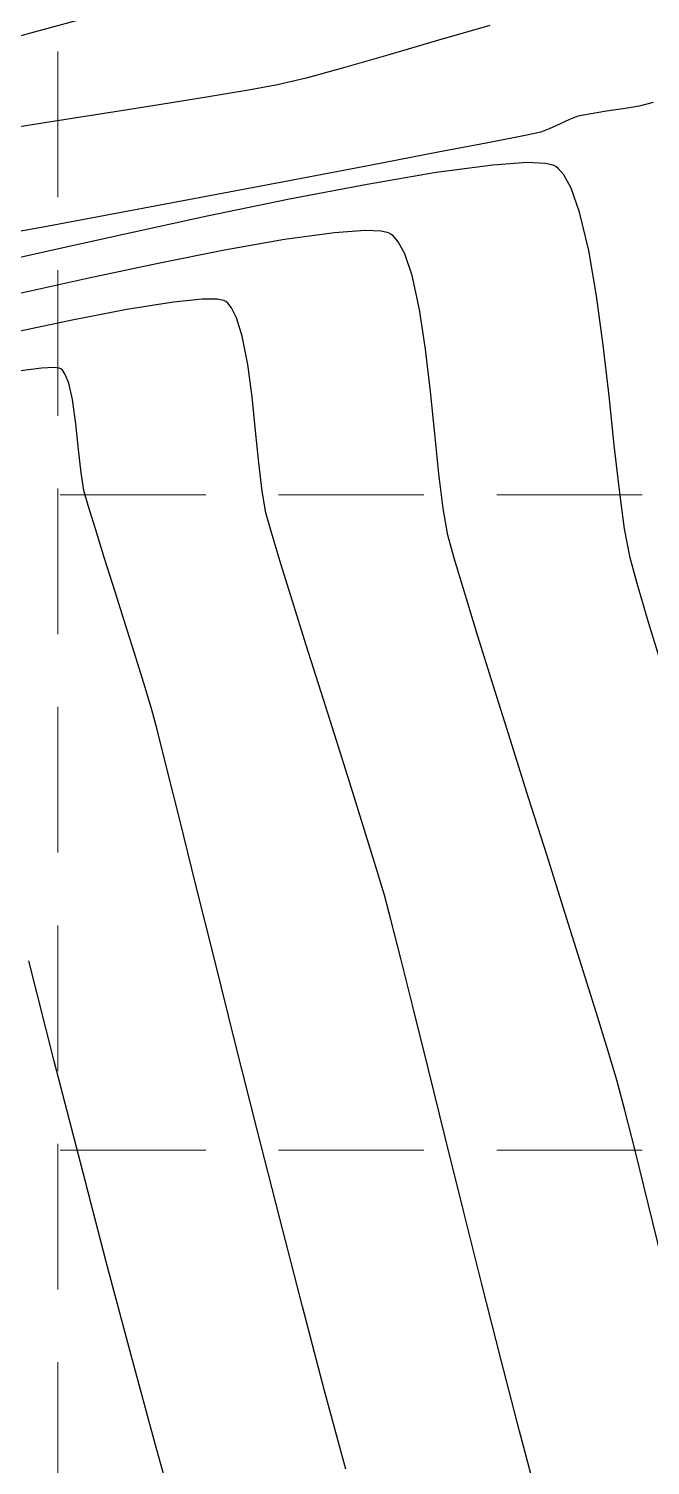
# Model space of a CAD drawing. Header units: inches. Extents: x 2547543 to 2548696, y 7125653 to 7126375.
# Drawn here: x 2547758.72 to 2547775.81, y 7125861.72 to 7125901.18 of the extents above; entities that cross this region are included whole.
import ezdxf

# ---------------------------------------------------------------- set-up
doc = ezdxf.new("R2010")
doc.units = ezdxf.units.IN
doc.header["$MEASUREMENT"] = 0
doc.linetypes.add('HIDDEN', pattern=[0.375, 0.25, -0.125])
for name, color, linetype in [('GRID', 254, 'HIDDEN'), ('V-TOPO-MAJR-E', 6, 'Continuous'), ('V-TOPO-MINR-E', 14, 'Continuous')]:
    doc.layers.add(name, color=color, linetype=linetype)

msp = doc.modelspace()

# ---------------------------------------------------------------- linework, layer by layer
at = {"layer": 'GRID', "color": 252, "linetype": 'HIDDEN', "lineweight": 0, "ltscale": 16}
for p, q in [((2547759.52313214, 7126356.547205457), (2547759.52313214, 7125726.296813901)), ((2547561.583313602, 7125888.376313471), (2548677.583313586, 7125888.376313471)), ((2547561.583313602, 7125870.376313471), (2548677.583313586, 7125870.376313471))]:
    msp.add_line(p, q, dxfattribs=at)
at = {"layer": 'V-TOPO-MAJR-E', "color": 35}
for points, elevation in [([(2547774.604360298, 7125898.907710183), (2547774.122443461, 7125898.83308643)], 565), ([(2547775.112325699, 7125898.983225451), (2547774.604360298, 7125898.907710183)], 565), ([(2547775.881131566, 7125899.151076604), (2547775.500296019, 7125899.047541626)], 565), ([(2547774.122443461, 7125898.83308643), (2547773.812618838, 7125898.771444796)], 565), ([(2547772.798596655, 7125898.335582729), (2547772.413778839, 7125898.256200436)], 565), ([(2547761.54190206, 7125864.702735445), (2547760.851617361, 7125867.304059358)], 570), ([(2547762.781961557, 7125860.203138413), (2547762.19142438, 7125862.309669985)], 570)]:
    msp.add_lwpolyline(points, dxfattribs=dict(at, elevation=elevation))
at = {"layer": 'V-TOPO-MAJR-E', "color": 35, "extrusion": (0.1635440167333037, -0.9865360381611699, 0), "elevation": -6613282.77564506}
msp.add_lwpolyline([(3678870.501257109, 565.0000000000009), (3678870.107991882, 565.0000000000009)], dxfattribs=at)
at = {"layer": 'V-TOPO-MAJR-E', "color": 35, "extrusion": (0.418966541864737, -0.9080016722440017, 0), "elevation": -5402896.032389243}
msp.add_lwpolyline([(5298895.496865129, 565), (5298895.185271274, 565)], dxfattribs=at)
at = {"layer": 'V-TOPO-MAJR-E', "color": 35, "extrusion": (0.4177076807945586, -0.9085814731796105, 0), "elevation": -5410234.927668008}
msp.add_lwpolyline([(5291402.4934103, 565), (5291402.181931185, 565)], dxfattribs=at)
at = {"layer": 'V-TOPO-MAJR-E', "color": 35, "extrusion": (-0.361615924750658, 0.9323271544724665, 0), "elevation": 5722353.3413343}
msp.add_lwpolyline([(-4952197.182873974, 565), (-4952196.942443604, 565)], dxfattribs=at)
at = {"layer": 'V-TOPO-MAJR-E', "color": 35, "extrusion": (0.192681667604449, -0.9812613183903505, 0), "elevation": -6501459.280231221}
msp.add_lwpolyline([(3873060.476887526, 565), (3873059.482214723, 565)], dxfattribs=at)
at = {"layer": 'V-TOPO-MAJR-E', "color": 35, "extrusion": (0.3667005286455732, -0.930339036207262, 0), "elevation": -5695231.757522764}
msp.add_lwpolyline([(4983363.417352049, 565), (4983363.176654288, 565)], dxfattribs=at)
at = {"layer": 'V-TOPO-MAJR-E', "color": 35, "extrusion": (0.1886703299674655, -0.982040481136072, 0), "elevation": -6517231.483711355}
msp.add_lwpolyline([(3846458.739576882, 565), (3846456.866317227, 565)], dxfattribs=at)
at = {"layer": 'V-TOPO-MAJR-E', "color": 35, "extrusion": (0.19017487026288, -0.9817502323506203, 0), "elevation": -6511329.977941502}
msp.add_lwpolyline([(3856441.940913721, 565.0000000000009), (3856440.452788844, 565.0000000000009)], dxfattribs=at)
at = {"layer": 'V-TOPO-MAJR-E', "color": 35, "extrusion": (0.187402177494755, -0.9822832706863251, 0), "elevation": -6522192.53560611}
msp.add_lwpolyline([(3838038.713353653, 565), (3838036.563277782, 565)], dxfattribs=at)
at = {"layer": 'V-TOPO-MAJR-E', "color": 35, "extrusion": (0.1861079492833724, -0.9825293029795793, 0), "elevation": -6527243.127058499}
msp.add_lwpolyline([(3829440.859034232, 565.0000000000009), (3829438.540459947, 565.0000000000009)], dxfattribs=at)
at = {"layer": 'V-TOPO-MAJR-E', "color": 35, "extrusion": (0.1846162322419432, -0.9828106871584115, 0), "elevation": -6533048.784219052}
msp.add_lwpolyline([(3819525.619485531, 565), (3819523.24072867, 565)], dxfattribs=at)
at = {"layer": 'V-TOPO-MAJR-E', "color": 35, "extrusion": (0.1827340590137385, -0.9831623790993855, 0), "elevation": -6540350.232785146}
msp.add_lwpolyline([(3807007.096914818, 565.0000000000005), (3807004.766287571, 565.0000000000005)], dxfattribs=at)
at = {"layer": 'V-TOPO-MAJR-E', "color": 35, "extrusion": (0.1801536299078719, -0.9836384852327698, 0), "elevation": -6550317.227229866}
msp.add_lwpolyline([(3789829.901286425, 565.0000000000009), (3789827.727094079, 565.0000000000009)], dxfattribs=at)
at = {"layer": 'V-TOPO-MAJR-E', "color": 35, "extrusion": (0.9689630572887542, 0.2472055695360256, 0), "elevation": 4230240.20694916}
msp.add_lwpolyline([(6274887.193078853, 570.0000000000009), (6274890.037817485, 570.0000000000009)], dxfattribs=at)
at = {"layer": 'V-TOPO-MAJR-E', "color": 35, "extrusion": (0.968366176770887, 0.249533460053227, 0), "elevation": 4245307.750746855}
msp.add_lwpolyline([(6264700.119495156, 570.0000000000009), (6264702.993422986, 570.0000000000009)], dxfattribs=at)
at = {"layer": 'V-TOPO-MAJR-E', "color": 35, "extrusion": (0.9675904903790025, 0.2525245392593001, 0), "elevation": 4264645.52956537}
msp.add_lwpolyline([(6251549.303912942, 570.0000000000009), (6251552.126705183, 570.0000000000009)], dxfattribs=at)
at = {"layer": 'V-TOPO-MAJR-E', "color": 35, "extrusion": (0.965083723325794, 0.2619416098515516, 0), "elevation": 4325363.666823976}
msp.add_lwpolyline([(6209688.799782632, 570), (6209691.27942808, 570)], dxfattribs=at)
at = {"layer": 'V-TOPO-MINR-E', "color": 35, "extrusion": (0.2608384458278322, -0.965382465750296, 0), "elevation": -6214666.493602567}
msp.add_lwpolyline([(4318272.489286603, 563.0000000000009), (4318270.599749238, 563.0000000000009)], dxfattribs=at)
at = {"layer": 'V-TOPO-MINR-E', "color": 35, "extrusion": (0.2764890021015021, -0.9610170819069324, 0), "elevation": -6143682.069428716}
msp.add_lwpolyline([(4418685.156113243, 564), (4418683.660366168, 564)], dxfattribs=at)
at = {"layer": 'V-TOPO-MINR-E', "color": 35, "extrusion": (0.260363381983832, -0.965510698709207, 0), "elevation": -6216790.617054577}
msp.add_lwpolyline([(4315212.048447583, 563), (4315210.505600283, 563)], dxfattribs=at)
at = {"layer": 'V-TOPO-MINR-E', "color": 35, "extrusion": (0.2801415555583626, -0.9599587016373886, 0), "elevation": -6126834.290618476}
msp.add_lwpolyline([(4442014.884701366, 564), (4442013.469721341, 564)], dxfattribs=at)
at = {"layer": 'V-TOPO-MINR-E', "color": 35, "extrusion": (0.2768570375361926, -0.9609111201181321, 0), "elevation": -6141989.321766852}
msp.add_lwpolyline([(4421034.863149826, 564), (4421033.590931625, 564)], dxfattribs=at)
at = {"layer": 'V-TOPO-MINR-E', "color": 35}
for points, elevation in [([(2547767.371738698, 7125900.101765917), (2547766.341801528, 7125899.820724734)], 564), ([(2547766.341801528, 7125899.820724734), (2547765.561133475, 7125899.637874165)], 564), ([(2547763.663448866, 7125899.306754035), (2547762.356719995, 7125899.094698098)], 564), ([(2547765.561133475, 7125899.637874165), (2547764.755961244, 7125899.491082935)], 564), ([(2547771.47903724, 7125897.43337779), (2547769.916902463, 7125897.225091893)], 566), ([(2547772.916470257, 7125897.47693483), (2547772.421812239, 7125897.497842728)], 566), ([(2547773.205209017, 7125897.389763371), (2547773.133167248, 7125897.426566517)], 566), ([(2547773.281341068, 7125897.328626596), (2547773.205209017, 7125897.389763371)], 566), ([(2547773.426167674, 7125897.159492984), (2547773.281341068, 7125897.328626596)], 566), ([(2547769.916902463, 7125897.225091893), (2547768.021191778, 7125896.901748141)], 566), ([(2547765.891247698, 7125896.4920997), (2547763.626412735, 7125896.024899734)], 566), ([(2547774.114739269, 7125895.083149457), (2547773.861932543, 7125896.13812966)], 566), ([(2547761.326029404, 7125895.528901405), (2547759.089440216, 7125895.032857878)], 566), ([(2547765.752053649, 7125895.384025271), (2547764.103286592, 7125895.092517911)], 567), ([(2547767.9651938, 7125895.634617832), (2547767.127018886, 7125895.574453257)], 567), ([(2547768.670663152, 7125895.536590968), (2547768.60484089, 7125895.570350459)], 567), ([(2547768.875690635, 7125895.323143923), (2547768.742034658, 7125895.479369151)], 567), ([(2547759.089440216, 7125895.032857878), (2547757.015987686, 7125894.565522317)], 566), ([(2547764.103286592, 7125895.092517911), (2547762.276937906, 7125894.728801212)], 567), ([(2547769.258376694, 7125894.398934318), (2547769.054929015, 7125894.993107154)], 567), ([(2547763.899913713, 7125893.745186751), (2547763.484369215, 7125893.746262463)], 568), ([(2547774.510703799, 7125892.48768958), (2547774.328232278, 7125893.841480948)], 566), ([(2547761.413614011, 7125893.460922321), (2547759.914096655, 7125893.170889874)], 568), ([(2547762.694877505, 7125893.666350748), (2547761.413614011, 7125893.460922321)], 568), ([(2547759.914096655, 7125893.170889874), (2547758.312956841, 7125892.83124765)], 568), ([(2547764.587753314, 7125892.733501442), (2547764.434489619, 7125893.232823596)], 568), ([(2547759.07374514, 7125891.854936738), (2547758.425580258, 7125891.768773085)], 569), ([(2547759.415312693, 7125891.86897969), (2547759.07374514, 7125891.854936738)], 569), ([(2547759.55848636, 7125891.849544857), (2547759.415312693, 7125891.86897969)], 569), ([(2547759.601571423, 7125891.830246163), (2547759.55848636, 7125891.849544857)], 569), ([(2547764.856872352, 7125891.061000059), (2547764.739001701, 7125891.951139415)], 568), ([(2547760.08819518, 7125889.618202928), (2547760.015580826, 7125890.323900981)], 569), ([(2547765.641144391, 7125886.504134994), (2547765.391227884, 7125887.334681271)], 568), ([(2547770.416024841, 7125886.636815229), (2547770.243787486, 7125887.263362237)], 567), ([(2547761.093357709, 7125885.712669407), (2547760.804882907, 7125886.622927126)], 569), ([(2547765.966996601, 7125885.453303419), (2547765.641144391, 7125886.504134994)], 568), ([(2547775.76952625, 7125884.836052638), (2547775.443677374, 7125885.935854387)], 566), ([(2547771.48562629, 7125883.141387212), (2547771.056867849, 7125884.517164013)], 567), ([(2547766.757065136, 7125882.950377093), (2547766.346423765, 7125884.247084726)], 568), ([(2547762.508044925, 7125880.895013324), (2547762.247957158, 7125881.926287358)], 569), ([(2547762.869594441, 7125879.445576756), (2547762.508044925, 7125880.895013324)], 569), ([(2547772.96616609, 7125878.45421648), (2547772.460199016, 7125880.051249742)], 567), ([(2547768.264557753, 7125878.156620731), (2547767.952667024, 7125879.166302338)], 568), ([(2547768.495858953, 7125877.380941075), (2547768.264557753, 7125878.156620731)], 568), ([(2547773.91584363, 7125875.449539426), (2547773.458022163, 7125876.900758473)], 567), ([(2547768.948421261, 7125875.64017797), (2547768.676875377, 7125876.70732168)], 568), ([(2547774.319706884, 7125874.159223041), (2547773.91584363, 7125875.449539426)], 567), ([(2547775.400596005, 7125870.323398523), (2547775.108064015, 7125871.474465674)], 567), ([(2547765.620983123, 7125868.497398126), (2547764.999961348, 7125870.9356007)], 569), ([(2547771.69887292, 7125864.639806682), (2547771.17662864, 7125866.693158187)], 568), ([(2547767.431921647, 7125861.612606299), (2547766.853485705, 7125863.762431148)], 569), ([(2547772.708543955, 7125860.792942068), (2547772.214153872, 7125862.651243562)], 568)]:
    msp.add_lwpolyline(points, dxfattribs=dict(at, elevation=elevation))
at = {"layer": 'V-TOPO-MINR-E', "color": 35, "extrusion": (0.1663688400222503, -0.9860635928121729, 0), "elevation": -6602721.387096833}
msp.add_lwpolyline([(3697785.701349985, 564.0000000000005), (3697784.593396718, 564.0000000000005)], dxfattribs=at)
at = {"layer": 'V-TOPO-MINR-E', "color": 35, "extrusion": (0.1568735886421486, -0.9876186901767979, 0), "elevation": -6637994.506331724}
msp.add_lwpolyline([(3634083.084912682, 564), (3634081.618940316, 564)], dxfattribs=at)
at = {"layer": 'V-TOPO-MINR-E', "color": 35, "extrusion": (0.1545915977154799, -0.9879784602488939, 0), "elevation": -6646372.157869939}
msp.add_lwpolyline([(3618735.456138907, 564), (3618733.927121349, 564)], dxfattribs=at)
at = {"layer": 'V-TOPO-MINR-E', "color": 35, "extrusion": (0.1551630439929471, -0.9878888752176749, 0), "elevation": -6644277.876397934}
msp.add_lwpolyline([(3622580.817651825, 564), (3622579.283277943, 564)], dxfattribs=at)
at = {"layer": 'V-TOPO-MINR-E', "color": 35, "extrusion": (0.06821856799943062, -0.9976703999719081, 0), "elevation": -6935491.620627102}
msp.add_lwpolyline([(3027955.65412037, 566), (3027954.709143953, 566)], dxfattribs=at)
at = {"layer": 'V-TOPO-MINR-E', "color": 35, "extrusion": (-0.226401187870503, -0.9740341380725961, 0), "elevation": -7517686.221653068}
msp.add_lwpolyline([(868306.3657510569, 566), (868306.1432773445, 566)], dxfattribs=at)
at = {"layer": 'V-TOPO-MINR-E', "color": 35, "extrusion": (0.1888668717071345, -0.9820027010001351, 0), "elevation": -6516461.0285672}
msp.add_lwpolyline([(3847760.934272828, 566), (3847758.765292969, 566)], dxfattribs=at)
at = {"layer": 'V-TOPO-MINR-E', "color": 35, "extrusion": (0.8756075998109246, 0.4830231165827905, 0), "elevation": 5672822.828975489}
msp.add_lwpolyline([(5008855.834352711, 566.0000000000005), (5008856.247668814, 566.0000000000005)], dxfattribs=at)
at = {"layer": 'V-TOPO-MINR-E', "color": 35, "extrusion": (0.9414693868748385, 0.3370984923987583, 0), "elevation": 4800779.940843013}
msp.add_lwpolyline([(5849962.340268289, 566), (5849963.040727179, 566)], dxfattribs=at)
at = {"layer": 'V-TOPO-MINR-E', "color": 35, "extrusion": (0.2107717737192218, -0.9775352982901707, 0), "elevation": -6428818.237728777}
msp.add_lwpolyline([(3992466.621025089, 566.0000000000005), (3992464.267776736, 566.0000000000005)], dxfattribs=at)
at = {"layer": 'V-TOPO-MINR-E', "color": 35, "extrusion": (0.1371871178306895, -0.9905451502588403, 0), "elevation": -6709000.473466112}
msp.add_lwpolyline([(3501259.447479163, 567.0000000000005), (3501258.059389751, 567.0000000000005)], dxfattribs=at)
at = {"layer": 'V-TOPO-MINR-E', "color": 35, "extrusion": (-0.0413259446677068, -0.9991457182500066, 0), "elevation": -7225097.029980578}
msp.add_lwpolyline([(2251107.528779244, 567), (2251107.084813848, 567)], dxfattribs=at)
at = {"layer": 'V-TOPO-MINR-E', "color": 35, "extrusion": (-0.2280420719220881, -0.9736512791721076, 0), "elevation": -7519135.768744546}
msp.add_lwpolyline([(855634.1709747214, 567.0000000000009), (855633.969608, 567.0000000000009)], dxfattribs=at)
at = {"layer": 'V-TOPO-MINR-E', "color": 35, "extrusion": (-0.6255253111748336, -0.7802038740480771, 0), "elevation": -7153345.094228238}
msp.add_lwpolyline([(-2469648.944417693, 567), (-2469649.035895713, 567)], dxfattribs=at)
at = {"layer": 'V-TOPO-MINR-E', "color": 35, "extrusion": (0.8787690581613292, 0.4772472550138455, 0), "elevation": 5639714.437789846}
msp.add_lwpolyline([(5046100.243775216, 567), (5046100.61934234, 567)], dxfattribs=at)
at = {"layer": 'V-TOPO-MINR-E', "color": 35, "extrusion": (0.9855381247998394, 0.1694538419924921, 0), "elevation": 3718438.822928797}
msp.add_lwpolyline([(6591109.905607059, 566.0000000000009), (6591111.165495922, 566.0000000000009)], dxfattribs=at)
at = {"layer": 'V-TOPO-MINR-E', "color": 35, "extrusion": (0.2086766409390829, -0.9779846928896081, 0), "elevation": -6437357.49404762}
msp.add_lwpolyline([(3978680.2836586, 567), (3978678.333004216, 567)], dxfattribs=at)
at = {"layer": 'V-TOPO-MINR-E', "color": 35, "extrusion": (0.2173685900518481, -0.9760895942785538, 0), "elevation": -6401708.218135114}
msp.add_lwpolyline([(4035787.986694744, 567.0000000000009), (4035786.047475848, 567.0000000000009)], dxfattribs=at)
at = {"layer": 'V-TOPO-MINR-E', "color": 35, "extrusion": (0.9767112420847823, 0.2145580331406904, 0), "elevation": 4017352.763498136}
msp.add_lwpolyline([(6413295.848126894, 567.0000000000005), (6413296.80837451, 567.0000000000005)], dxfattribs=at)
at = {"layer": 'V-TOPO-MINR-E', "color": 35, "extrusion": (0.100704632543971, -0.9949163668289833, 0), "elevation": -6833096.730938474}
msp.add_lwpolyline([(3252422.100672914, 568.0000000000005), (3252421.30714721, 568.0000000000005)], dxfattribs=at)
at = {"layer": 'V-TOPO-MINR-E', "color": 35, "extrusion": (-0.1864906581234827, -0.9824567341276004, 0), "elevation": -7476016.463074632}
msp.add_lwpolyline([(1174155.368325886, 568.0000000000009), (1174155.186179539, 568.0000000000009)], dxfattribs=at)
at = {"layer": 'V-TOPO-MINR-E', "color": 35, "extrusion": (-0.4367914941417975, -0.8995627774899182, 0), "elevation": -7523030.417689425}
msp.add_lwpolyline([(-820655.966401123, 568), (-820656.0300461198, 568)], dxfattribs=at)
at = {"layer": 'V-TOPO-MINR-E', "color": 35, "extrusion": (-0.6324436399110203, -0.774606378966827, 0), "elevation": -7131079.926896214}
msp.add_lwpolyline([(-2533211.714306305, 568), (-2533211.786820825, 568)], dxfattribs=at)
at = {"layer": 'V-TOPO-MINR-E', "color": 35, "extrusion": (0.7765155880416579, 0.6300980412033657, 0), "elevation": 6468390.232813937}
msp.add_lwpolyline([(3928026.095725481, 568), (3928026.261281623, 568)], dxfattribs=at)
at = {"layer": 'V-TOPO-MINR-E', "color": 35, "extrusion": (0.8946898663119046, 0.4466878587098448, 0), "elevation": 5462509.010852688}
msp.add_lwpolyline([(5237409.024088584, 568), (5237409.332772865, 568)], dxfattribs=at)
at = {"layer": 'V-TOPO-MINR-E', "color": 35, "extrusion": (0.9888244877076658, 0.1490843134259009, 0), "elevation": 3581655.769624745}
msp.add_lwpolyline([(6666424.390788738, 567), (6666425.489713476, 567)], dxfattribs=at)
at = {"layer": 'V-TOPO-MINR-E', "color": 35, "extrusion": (0.981821154933222, 0.1898083763314837, 0), "elevation": 3854003.299704149}
msp.add_lwpolyline([(6512764.377012532, 568), (6512765.173860331, 568)], dxfattribs=at)
at = {"layer": 'V-TOPO-MINR-E', "color": 35, "extrusion": (0.9934308550929606, 0.1144339816194008, 0), "elevation": 3346477.197354929}
msp.add_lwpolyline([(6787528.761867661, 567.0000000000009), (6787529.931998288, 567.0000000000009)], dxfattribs=at)
at = {"layer": 'V-TOPO-MINR-E', "color": 35, "extrusion": (0.9934736576139301, 0.1140617886375608, 0), "elevation": 3343938.904709276}
msp.add_lwpolyline([(6788781.355283679, 566.0000000000009), (6788782.755772531, 566.0000000000009)], dxfattribs=at)
at = {"layer": 'V-TOPO-MINR-E', "color": 35, "extrusion": (0.6524024394241092, 0.7578727182274552, 0), "elevation": 7062683.59031487}
msp.add_lwpolyline([(2718071.662187801, 569.0000000000009), (2718071.718491895, 569.0000000000009)], dxfattribs=at)
at = {"layer": 'V-TOPO-MINR-E', "color": 35, "extrusion": (0.8189458083692062, 0.5738708591264303, 0), "elevation": 6175818.726970249}
msp.add_lwpolyline([(4373634.064632325, 569.0000000000005), (4373634.199300947, 569.0000000000005)], dxfattribs=at)
at = {"layer": 'V-TOPO-MINR-E', "color": 35, "extrusion": (0.9290693706703554, 0.3699055345384679, 0), "elevation": 5002952.293243939}
msp.add_lwpolyline([(5678017.015611101, 569), (5678017.279934423, 569)], dxfattribs=at)
at = {"layer": 'V-TOPO-MINR-E', "color": 35, "extrusion": (0.9745350935041283, 0.2242350363544912, 0), "elevation": 4080755.879307513}
msp.add_lwpolyline([(6373133.80749447, 569), (6373134.262789476, 569)], dxfattribs=at)
at = {"layer": 'V-TOPO-MINR-E', "color": 35, "extrusion": (0.9902643024261494, 0.139199897056183, 0), "elevation": 3514878.99409905}
msp.add_lwpolyline([(6701866.878870344, 569.0000000000009), (6701867.555508172, 569.0000000000009)], dxfattribs=at)
at = {"layer": 'V-TOPO-MINR-E', "color": 35, "extrusion": (0.9945756394358017, 0.1040158518730021, 0), "elevation": 3275150.490720016}
msp.add_lwpolyline([(6822228.796491215, 568.0000000000009), (6822229.726584323, 568.0000000000009)], dxfattribs=at)
at = {"layer": 'V-TOPO-MINR-E', "color": 35, "extrusion": (0.9950615839952665, 0.09925947842312793, 0), "elevation": 3242500.060170261}
msp.add_lwpolyline([(6837809.127952257, 567.0000000000009), (6837810.299020663, 567.0000000000009)], dxfattribs=at)
at = {"layer": 'V-TOPO-MINR-E', "color": 35, "extrusion": (0.9942938004292967, 0.1066763255266424, 0), "elevation": 3293400.437975967}
msp.add_lwpolyline([(6813440.737399695, 566.0000000000005), (6813442.09951294, 566.0000000000005)], dxfattribs=at)
at = {"layer": 'V-TOPO-MINR-E', "color": 35, "extrusion": (0.995129947881267, 0.09857173443653625, 0), "elevation": 3237768.55561139}
msp.add_lwpolyline([(6840048.177753921, 568.0000000000009), (6840049.069183034, 568.0000000000009)], dxfattribs=at)
at = {"layer": 'V-TOPO-MINR-E', "color": 35, "extrusion": (0.9949171630041205, 0.1006967663822056, 0), "elevation": 3252374.064681013}
msp.add_lwpolyline([(6833117.020117607, 567.0000000000009), (6833118.120880225, 567.0000000000009)], dxfattribs=at)
at = {"layer": 'V-TOPO-MINR-E', "color": 35, "extrusion": (0.994484572596134, 0.1048829579497304, 0), "elevation": 3281092.483566671}
msp.add_lwpolyline([(6819370.031438103, 569.0000000000009), (6819370.67712959, 569.0000000000009)], dxfattribs=at)
at = {"layer": 'V-TOPO-MINR-E', "color": 35, "extrusion": (0.9937890055618853, 0.1112807819181685, 0), "elevation": 3324925.18289352}
msp.add_lwpolyline([(6798111.256263299, 566.0000000000005), (6798112.506797639, 566.0000000000005)], dxfattribs=at)
at = {"layer": 'V-TOPO-MINR-E', "color": 35, "extrusion": (0.9931621896978652, 0.1167427297716724, 0), "elevation": 3362239.670401431}
msp.add_lwpolyline([(6779729.9425832, 568), (6779730.724186582, 568)], dxfattribs=at)
at = {"layer": 'V-TOPO-MINR-E', "color": 35, "extrusion": (0.9865205100506805, 0.1636376584082804, 0), "elevation": 3679481.434624169}
msp.add_lwpolyline([(6612925.635243127, 569.0000000000005), (6612926.121139557, 569.0000000000005)], dxfattribs=at)
at = {"layer": 'V-TOPO-MINR-E', "color": 35, "extrusion": (0.992443494211897, 0.1227025297069312, 0), "elevation": 3402882.351314098}
msp.add_lwpolyline([(6759423.348272268, 567), (6759424.307612715, 567)], dxfattribs=at)
at = {"layer": 'V-TOPO-MINR-E', "color": 35, "extrusion": (0.96239945627104, 0.2716381537435539, 0), "elevation": 4387626.2603181}
msp.add_lwpolyline([(6165881.898588092, 569), (6165882.328164123, 569)], dxfattribs=at)
at = {"layer": 'V-TOPO-MINR-E', "color": 35, "extrusion": (0.984121359946611, 0.1774968982738374, 0), "elevation": 3772133.188582511}
msp.add_lwpolyline([(6560518.043775756, 568), (6560518.645897948, 568)], dxfattribs=at)
at = {"layer": 'V-TOPO-MINR-E', "color": 35, "extrusion": (0.9911757074640623, 0.1325545809586224, 0), "elevation": 3469861.807367529}
msp.add_lwpolyline([(6725287.266976491, 566.0000000000009), (6725288.333011862, 566.0000000000009)], dxfattribs=at)
at = {"layer": 'V-TOPO-MINR-E', "color": 35, "extrusion": (0.956376049853297, 0.2921384111461618, 0), "elevation": 4518362.604192155}
msp.add_lwpolyline([(6070729.358645041, 569), (6070730.035556448, 569)], dxfattribs=at)
at = {"layer": 'V-TOPO-MINR-E', "color": 35, "extrusion": (0.9634584827740067, 0.2678577084401513, 0), "elevation": 4363390.030366963}
msp.add_lwpolyline([(6183058.000553101, 568), (6183058.566600121, 568)], dxfattribs=at)
at = {"layer": 'V-TOPO-MINR-E', "color": 35, "extrusion": (0.9831517077751587, 0.1827914645129495, 0), "elevation": 3807396.035022558}
msp.add_lwpolyline([(6540117.578283407, 567.0000000000005), (6540118.326953096, 567.0000000000005)], dxfattribs=at)
at = {"layer": 'V-TOPO-MINR-E', "color": 35, "extrusion": (0.9541609034004577, 0.2992941202596918, 0), "elevation": 4563709.719114633}
msp.add_lwpolyline([(6036712.588931831, 569.0000000000005), (6036713.440982237, 569.0000000000005)], dxfattribs=at)
at = {"layer": 'V-TOPO-MINR-E', "color": 35, "extrusion": (0.9823061203163047, 0.1872823696697836, 0), "elevation": 3837248.156457094}
msp.add_lwpolyline([(6522648.679889081, 566.0000000000005), (6522649.490149734, 566.0000000000005)], dxfattribs=at)
at = {"layer": 'V-TOPO-MINR-E', "color": 35, "extrusion": (0.958617900812958, 0.2846958381166783, 0), "elevation": 4471048.596355642}
msp.add_lwpolyline([(6105661.879981316, 567.0000000000005), (6105662.855295856, 567.0000000000005)], dxfattribs=at)
at = {"layer": 'V-TOPO-MINR-E', "color": 35, "extrusion": (0.9641245244606778, 0.2654503745212505, 0), "elevation": 4347941.878536301}
msp.add_lwpolyline([(6193933.44354644, 566.0000000000009), (6193934.180822587, 566.0000000000009)], dxfattribs=at)
at = {"layer": 'V-TOPO-MINR-E', "color": 35, "extrusion": (0.9531288744531727, 0.3025646190215048, 0), "elevation": 4584385.559132224}
msp.add_lwpolyline([(6021024.07886854, 569.0000000000009), (6021025.064228949, 569.0000000000009)], dxfattribs=at)
at = {"layer": 'V-TOPO-MINR-E', "color": 35, "extrusion": (0.9539190715093955, 0.3000640015240964, 0), "elevation": 4568584.249181208}
msp.add_lwpolyline([(6033023.919806149, 568), (6033025.184293599, 568)], dxfattribs=at)
at = {"layer": 'V-TOPO-MINR-E', "color": 35, "extrusion": (0.9560840941980149, 0.2930924850990922, 0), "elevation": 4524426.584794164}
msp.add_lwpolyline([(6066212.293431478, 567.0000000000009), (6066213.532545533, 567.0000000000009)], dxfattribs=at)
at = {"layer": 'V-TOPO-MINR-E', "color": 35, "extrusion": (0.9536239200841524, 0.3010006960844681, 0), "elevation": 4574502.482633912}
msp.add_lwpolyline([(6028535.275968431, 569.0000000000009), (6028536.219470775, 569.0000000000009)], dxfattribs=at)
at = {"layer": 'V-TOPO-MINR-E', "color": 35, "extrusion": (0.9564844936670194, 0.2917831615678771, 0), "elevation": 4516121.22332445}
msp.add_lwpolyline([(6072398.797475199, 566.0000000000009), (6072400.280342902, 566.0000000000009)], dxfattribs=at)
at = {"layer": 'V-TOPO-MINR-E', "color": 35, "extrusion": (0.9549719849428978, 0.2966959857736903, 0), "elevation": 4547262.164832368}
msp.add_lwpolyline([(6049107.976247139, 569), (6049108.805560007, 569)], dxfattribs=at)
at = {"layer": 'V-TOPO-MINR-E', "color": 35, "extrusion": (0.9580154760744748, 0.2867164934247725, 0), "elevation": 4483903.559952074}
msp.add_lwpolyline([(6096220.265976949, 569.0000000000009), (6096220.908814071, 569.0000000000009)], dxfattribs=at)
at = {"layer": 'V-TOPO-MINR-E', "color": 35, "extrusion": (0.9539186351604191, 0.3000653886966694, 0), "elevation": 4568597.592896661}
msp.add_lwpolyline([(6033013.098350404, 567), (6033014.679399987, 567)], dxfattribs=at)
at = {"layer": 'V-TOPO-MINR-E', "color": 35, "extrusion": (0.9531829651452565, 0.3023941714995461, 0), "elevation": 4583313.342979886}
msp.add_lwpolyline([(6021839.034996571, 568), (6021840.42224167, 568)], dxfattribs=at)
at = {"layer": 'V-TOPO-MINR-E', "color": 35, "extrusion": (0.967033682109655, 0.2546484982587621, 0), "elevation": 4278367.039080313}
msp.add_lwpolyline([(6242184.007093647, 569), (6242184.565131835, 569)], dxfattribs=at)
at = {"layer": 'V-TOPO-MINR-E', "color": 35, "extrusion": (0.9534048545772924, 0.3016938568623035, 0), "elevation": 4578888.306384251}
msp.add_lwpolyline([(6025203.085776037, 568.0000000000009), (6025204.431469813, 568.0000000000009)], dxfattribs=at)
at = {"layer": 'V-TOPO-MINR-E', "color": 35, "extrusion": (0.9534799849022959, 0.3014563291601582, 0), "elevation": 4577391.68917039}
msp.add_lwpolyline([(6026341.870294235, 567.0000000000009), (6026343.52942168, 567.0000000000009)], dxfattribs=at)
at = {"layer": 'V-TOPO-MINR-E', "color": 35, "extrusion": (0.9540760729285792, 0.2995644289050025, 0), "elevation": 4565424.365913258}
msp.add_lwpolyline([(6035410.159426149, 568.0000000000005), (6035411.394951715, 568.0000000000005)], dxfattribs=at)
at = {"layer": 'V-TOPO-MINR-E', "color": 35, "extrusion": (0.970402008208086, 0.2414952224490456, 0), "elevation": 4193220.046947083}
msp.add_lwpolyline([(6299693.314444663, 569.0000000000009), (6299695.163296278, 569.0000000000009)], dxfattribs=at)
at = {"layer": 'V-TOPO-MINR-E', "color": 35, "extrusion": (0.9533549938431699, 0.3018513801762213, 0), "elevation": 4579888.326846313}
msp.add_lwpolyline([(6024441.394169448, 567.0000000000009), (6024443.023633832, 567.0000000000009)], dxfattribs=at)
at = {"layer": 'V-TOPO-MINR-E', "color": 35, "extrusion": (0.9703006277033505, 0.2419022361998424, 0), "elevation": 4195862.083606785}
msp.add_lwpolyline([(6297931.786098772, 569.0000000000009), (6297933.914668255, 569.0000000000009)], dxfattribs=at)
at = {"layer": 'V-TOPO-MINR-E', "color": 35, "extrusion": (0.9657389664253155, 0.2595154113492366, 0), "elevation": 4309754.313620951}
msp.add_lwpolyline([(6220551.570001057, 568.0000000000009), (6220552.267518106, 568.0000000000009)], dxfattribs=at)
at = {"layer": 'V-TOPO-MINR-E', "color": 35, "extrusion": (0.9700391580479469, 0.242948619781283, 0), "elevation": 4202652.319892526}
msp.add_lwpolyline([(6293400.314618418, 569.0000000000009), (6293402.647622693, 569.0000000000009)], dxfattribs=at)
at = {"layer": 'V-TOPO-MINR-E', "color": 35, "extrusion": (0.9702489113161856, 0.2421095828127353, 0), "elevation": 4197212.826909834}
msp.add_lwpolyline([(6297032.366875552, 568.0000000000009), (6297033.80485169, 568.0000000000009)], dxfattribs=at)
at = {"layer": 'V-TOPO-MINR-E', "color": 35, "extrusion": (0.9706392972338412, 0.2405397153598444, 0), "elevation": 4187020.762114058}
msp.add_lwpolyline([(6303812.160009642, 568.0000000000009), (6303813.867927935, 568.0000000000009)], dxfattribs=at)
at = {"layer": 'V-TOPO-MINR-E', "color": 35, "extrusion": (0.9556484916012553, 0.2945096950870134, 0), "elevation": 4533415.711429505}
msp.add_lwpolyline([(6059485.533111091, 567.0000000000009), (6059486.653554467, 567.0000000000009)], dxfattribs=at)
at = {"layer": 'V-TOPO-MINR-E', "color": 35, "extrusion": (0.9696314902818246, 0.2445705891023041, 0), "elevation": 4213171.626387246}
msp.add_lwpolyline([(6286360.46790767, 569.0000000000009), (6286362.93006876, 569.0000000000009)], dxfattribs=at)
at = {"layer": 'V-TOPO-MINR-E', "color": 35, "extrusion": (0.9583505270303282, 0.2855945856291608, 0), "elevation": 4476771.950231756}
msp.add_lwpolyline([(6101452.757572632, 567.0000000000005), (6101453.584535136, 567.0000000000005)], dxfattribs=at)
at = {"layer": 'V-TOPO-MINR-E', "color": 35, "extrusion": (0.970651365516651, 0.2404910115173977, 0), "elevation": 4186704.45194364}
msp.add_lwpolyline([(6304020.332268408, 568.0000000000009), (6304022.243229714, 568.0000000000009)], dxfattribs=at)
at = {"layer": 'V-TOPO-MINR-E', "color": 35, "extrusion": (0.9653112651912897, 0.2611018216994889, 0), "elevation": 4319974.036167562}
msp.add_lwpolyline([(6213455.286610856, 567.0000000000009), (6213456.137618636, 567.0000000000009)], dxfattribs=at)
at = {"layer": 'V-TOPO-MINR-E', "color": 35, "extrusion": (0.970399284416007, 0.2415061672191866, 0), "elevation": 4193296.075539901}
msp.add_lwpolyline([(6299635.604415019, 568.0000000000009), (6299637.651519315, 568.0000000000009)], dxfattribs=at)
at = {"layer": 'V-TOPO-MINR-E', "color": 35, "extrusion": (0.9706845322022776, 0.2403571071203134, 0), "elevation": 4185839.749530567}
msp.add_lwpolyline([(6304594.721770514, 567.0000000000009), (6304596.176522636, 567.0000000000009)], dxfattribs=at)
at = {"layer": 'V-TOPO-MINR-E', "color": 35, "extrusion": (0.9712105498832899, 0.238222727285618, 0), "elevation": 4171970.613713508}
msp.add_lwpolyline([(6313779.323828026, 567.0000000000009), (6313780.975995104, 567.0000000000009)], dxfattribs=at)
at = {"layer": 'V-TOPO-MINR-E', "color": 35, "extrusion": (0.9682790591396395, 0.2498712941329084, 0), "elevation": 4247498.081659649}
msp.add_lwpolyline([(6263213.256671025, 569), (6263215.751351069, 569)], dxfattribs=at)
at = {"layer": 'V-TOPO-MINR-E', "color": 35, "extrusion": (0.9699070785762707, 0.2434753764298225, 0), "elevation": 4206074.374310138}
msp.add_lwpolyline([(6291109.000398296, 568.0000000000005), (6291111.116752215, 568.0000000000005)], dxfattribs=at)
at = {"layer": 'V-TOPO-MINR-E', "color": 35, "extrusion": (0.9671996461323948, 0.2540174098784772, 0), "elevation": 4274292.65519888}
msp.add_lwpolyline([(6244955.772314385, 569), (6244958.170392741, 569)], dxfattribs=at)
at = {"layer": 'V-TOPO-MINR-E', "color": 35, "extrusion": (0.9680291095583125, 0.2508378820029795, 0), "elevation": 4253753.962706854}
msp.add_lwpolyline([(6258964.691093743, 568), (6258966.745332711, 568)], dxfattribs=at)

doc.saveas('drawing.dxf')
